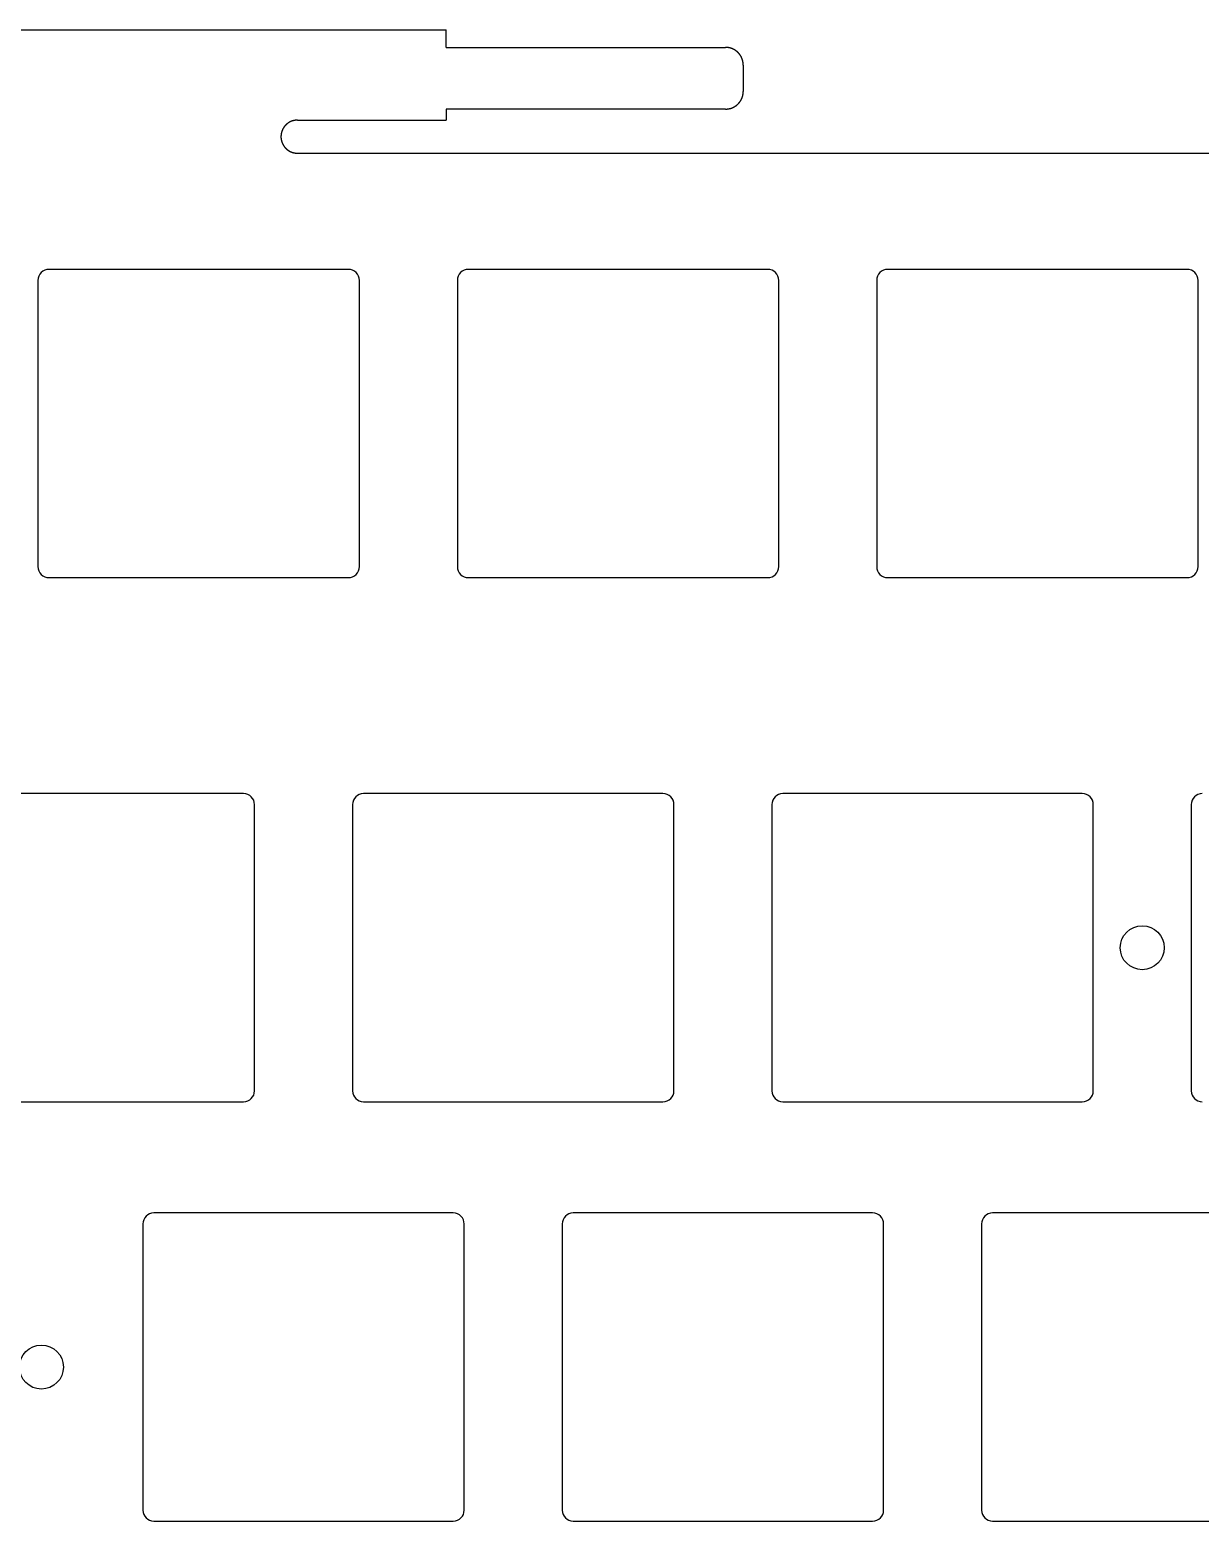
# Model space of a CAD drawing. Header units: millimetres. Extents: x -11 to 340, y -118 to 18.
# Drawn here: x 16.1 to 69.3, y -49.9 to 17.9 of the extents above; entities that cross this region are included whole.
import ezdxf

# ---------------------------------------------------------------- set-up
doc = ezdxf.new("R2010")
doc.units = ezdxf.units.MM
doc.header["$MEASUREMENT"] = 0
doc.layers.get('0').update_dxf_attribs({"linetype": 'CONTINUOUS'})
doc.layers.add('BLACK', color=7, linetype='CONTINUOUS')

msp = doc.modelspace()

# ---------------------------------------------------------------- linework, layer by layer
for points in [[(16.5125, 6.5), (16.5125, -6.5, 0.414212391), (17.0125, -7), (30.6125, -7, 0.414213562), (31.1125, -6.5), (31.1125, 6.5, 0.414213562), (30.6125, 7), (17.0125, 7, 0.414212391)], [(16.5125, 6.5), (16.5125, -6.5, 0.414212391), (17.0125, -7), (30.6125, -7, 0.414213562), (31.1125, -6.5), (31.1125, 6.5, 0.414213562), (30.6125, 7), (17.0125, 7, 0.414212391)], [(35.5625, 6.5), (35.5625, -6.5, 0.414212391), (36.0625, -7), (49.6625, -7, 0.414213562), (50.1625, -6.5), (50.1625, 6.5, 0.414213562), (49.6625, 7), (36.0625, 7, 0.414212391)], [(35.5625, -6.5, 0.414212391), (36.0625, -7), (49.6625, -7, 0.414213562), (50.1625, -6.5), (50.1625, 6.5, 0.414213562), (49.6625, 7), (36.0625, 7, 0.414212391), (35.5625, 6.5)], [(54.6125, 6.5), (54.6125, -6.5, 0.414212391), (55.1125, -7), (68.7125, -7, 0.414213562), (69.2125, -6.5), (69.2125, 6.5, 0.414213562), (68.7125, 7), (55.1125, 7, 0.414212391)], [(69.2125, 6.5, 0.414213562), (68.7125, 7), (55.1125, 7, 0.414212391), (54.6125, 6.5), (54.6125, -6.5, 0.414212391), (55.1125, -7), (68.7125, -7, 0.414213562), (69.2125, -6.5)]]:
    msp.add_lwpolyline(points, format="xyb", close=True)
at = {"layer": 'BLACK', "linetype": 'Continuous'}
for p, q in [((5.05, 17.882529), (35.05, 17.882529)), ((35.05, 17.082529), (35.05, 17.882529)), ((35.05, 17.082529), (47.75, 17.082529)), ((47.750728, 17.082529), (47.75, 17.082529)), ((47.754774, 17.082515), (47.750728, 17.082529)), ((47.758814, 17.082481), (47.754774, 17.082515)), ((47.762855, 17.082428), (47.758814, 17.082481)), ((47.766891, 17.082354), (47.762855, 17.082428)), ((47.770928, 17.082261), (47.766891, 17.082354)), ((47.774959, 17.082147), (47.770928, 17.082261)), ((47.77899, 17.082014), (47.774959, 17.082147)), ((47.783015, 17.08186), (47.77899, 17.082014)), ((47.787041, 17.081687), (47.783015, 17.08186)), ((47.791062, 17.081493), (47.787041, 17.081687)), ((47.795082, 17.08128), (47.791062, 17.081493)), ((47.799097, 17.081047), (47.795082, 17.08128)), ((47.803111, 17.080794), (47.799097, 17.081047)), ((47.80712, 17.080521), (47.803111, 17.080794)), ((47.811129, 17.080228), (47.80712, 17.080521)), ((47.815132, 17.079916), (47.811129, 17.080228)), ((47.819134, 17.079583), (47.815132, 17.079916)), ((47.823131, 17.079231), (47.819134, 17.079583)), ((47.827127, 17.078859), (47.823131, 17.079231)), ((47.831117, 17.078467), (47.827127, 17.078859)), ((47.835107, 17.078055), (47.831117, 17.078467)), ((47.83909, 17.077624), (47.835107, 17.078055)), ((47.843073, 17.077173), (47.83909, 17.077624)), ((47.84705, 17.076702), (47.843073, 17.077173)), ((47.851025, 17.076211), (47.84705, 17.076702)), ((47.854995, 17.075701), (47.851025, 17.076211)), ((47.858963, 17.07517), (47.854995, 17.075701)), ((47.862926, 17.074621), (47.858963, 17.07517)), ((47.866886, 17.074051), (47.862926, 17.074621)), ((47.870841, 17.073462), (47.866886, 17.074051)), ((47.874794, 17.072853), (47.870841, 17.073462)), ((47.878741, 17.072225), (47.874794, 17.072853)), ((47.882686, 17.071576), (47.878741, 17.072225)), ((47.886625, 17.070909), (47.882686, 17.071576)), ((47.890562, 17.070221), (47.886625, 17.070909)), ((47.894492, 17.069514), (47.890562, 17.070221)), ((47.89842, 17.068787), (47.894492, 17.069514)), ((47.902342, 17.068042), (47.89842, 17.068787)), ((47.906262, 17.067276), (47.902342, 17.068042)), ((47.910174, 17.066491), (47.906262, 17.067276)), ((47.914085, 17.065686), (47.910174, 17.066491)), ((47.917989, 17.064862), (47.914085, 17.065686)), ((47.92189, 17.064018), (47.917989, 17.064862)), ((47.925784, 17.063155), (47.92189, 17.064018)), ((47.929676, 17.062272), (47.925784, 17.063155)), ((47.933561, 17.06137), (47.929676, 17.062272)), ((47.937443, 17.060449), (47.933561, 17.06137)), ((47.941318, 17.059508), (47.937443, 17.060449)), ((47.94519, 17.058548), (47.941318, 17.059508)), ((47.949054, 17.057568), (47.94519, 17.058548)), ((47.952916, 17.056569), (47.949054, 17.057568)), ((47.95677, 17.055551), (47.952916, 17.056569)), ((47.960621, 17.054514), (47.95677, 17.055551)), ((47.964464, 17.053457), (47.960621, 17.054514)), ((47.968304, 17.052381), (47.964464, 17.053457)), ((47.972136, 17.051286), (47.968304, 17.052381)), ((47.975965, 17.050171), (47.972136, 17.051286)), ((47.979785, 17.049038), (47.975965, 17.050171)), ((47.983602, 17.047885), (47.979785, 17.049038)), ((47.987412, 17.046713), (47.983602, 17.047885)), ((47.991217, 17.045522), (47.987412, 17.046713)), ((47.995014, 17.044312), (47.991217, 17.045522)), ((47.998807, 17.043082), (47.995014, 17.044312)), ((48.002592, 17.041834), (47.998807, 17.043082)), ((48.006373, 17.040567), (48.002592, 17.041834)), ((48.010145, 17.039281), (48.006373, 17.040567)), ((48.013913, 17.037975), (48.010145, 17.039281)), ((48.017673, 17.036651), (48.013913, 17.037975)), ((48.021428, 17.035308), (48.017673, 17.036651)), ((48.025174, 17.033946), (48.021428, 17.035308)), ((48.028916, 17.032565), (48.025174, 17.033946)), ((48.032648, 17.031165), (48.028916, 17.032565)), ((48.036376, 17.029747), (48.032648, 17.031165)), ((48.040095, 17.02831), (48.036376, 17.029747)), ((48.043809, 17.026853), (48.040095, 17.02831)), ((48.047514, 17.025379), (48.043809, 17.026853)), ((48.051213, 17.023885), (48.047514, 17.025379)), ((48.054904, 17.022373), (48.051213, 17.023885)), ((48.058588, 17.020842), (48.054904, 17.022373)), ((48.062264, 17.019293), (48.058588, 17.020842)), ((48.065934, 17.017725), (48.062264, 17.019293)), ((48.069594, 17.016139), (48.065934, 17.017725)), ((48.073249, 17.014534), (48.069594, 17.016139)), ((48.076894, 17.012911), (48.073249, 17.014534)), ((48.080532, 17.011269), (48.076894, 17.012911)), ((48.084161, 17.009609), (48.080532, 17.011269)), ((48.087784, 17.007931), (48.084161, 17.009609)), ((48.091397, 17.006234), (48.087784, 17.007931)), ((48.095004, 17.004519), (48.091397, 17.006234)), ((48.0986, 17.002786), (48.095004, 17.004519)), ((48.10219, 17.001034), (48.0986, 17.002786)), ((48.10577, 16.999265), (48.10219, 17.001034)), ((48.109342, 16.997477), (48.10577, 16.999265)), ((48.112905, 16.995672), (48.109342, 16.997477)), ((48.11646, 16.993848), (48.112905, 16.995672)), ((48.120005, 16.992007), (48.11646, 16.993848)), ((48.123543, 16.990147), (48.120005, 16.992007)), ((48.12707, 16.98827), (48.123543, 16.990147)), ((48.13059, 16.986374), (48.12707, 16.98827)), ((48.134098, 16.984461), (48.13059, 16.986374)), ((48.1376, 16.98253), (48.134098, 16.984461)), ((48.14109, 16.980581), (48.1376, 16.98253)), ((48.144572, 16.978615), (48.14109, 16.980581)), ((48.148044, 16.976631), (48.144572, 16.978615)), ((48.151507, 16.974629), (48.148044, 16.976631)), ((48.154959, 16.972611), (48.151507, 16.974629)), ((48.158403, 16.970574), (48.154959, 16.972611)), ((48.161835, 16.968521), (48.158403, 16.970574)), ((48.165259, 16.966449), (48.161835, 16.968521)), ((48.168672, 16.964361), (48.165259, 16.966449)), ((48.172075, 16.962255), (48.168672, 16.964361)), ((48.175468, 16.960132), (48.172075, 16.962255)), ((48.178851, 16.957991), (48.175468, 16.960132)), ((48.182222, 16.955834), (48.178851, 16.957991)), ((48.185584, 16.95366), (48.182222, 16.955834)), ((48.188935, 16.951469), (48.185584, 16.95366)), ((48.192276, 16.94926), (48.188935, 16.951469)), ((48.195605, 16.947035), (48.192276, 16.94926)), ((48.198924, 16.944793), (48.195605, 16.947035)), ((48.202232, 16.942535), (48.198924, 16.944793)), ((48.205529, 16.940259), (48.202232, 16.942535)), ((48.208814, 16.937967), (48.205529, 16.940259)), ((48.212089, 16.935658), (48.208814, 16.937967)), ((48.215352, 16.933333), (48.212089, 16.935658)), ((48.218604, 16.930991), (48.215352, 16.933333)), ((48.221844, 16.928633), (48.218604, 16.930991)), ((48.225073, 16.926259), (48.221844, 16.928633)), ((48.22829, 16.923868), (48.225073, 16.926259)), ((48.231496, 16.921461), (48.22829, 16.923868)), ((48.234689, 16.919039), (48.231496, 16.921461)), ((48.237871, 16.916599), (48.234689, 16.919039)), ((48.241041, 16.914144), (48.237871, 16.916599)), ((48.244199, 16.911673), (48.241041, 16.914144)), ((48.247344, 16.909186), (48.244199, 16.911673)), ((48.250477, 16.906683), (48.247344, 16.909186)), ((48.253598, 16.904165), (48.250477, 16.906683)), ((48.256707, 16.901631), (48.253598, 16.904165)), ((48.259802, 16.899081), (48.256707, 16.901631)), ((48.262886, 16.896515), (48.259802, 16.899081)), ((48.265956, 16.893935), (48.262886, 16.896515)), ((48.269014, 16.891338), (48.265956, 16.893935)), ((48.272059, 16.888727), (48.269014, 16.891338)), ((48.275092, 16.8861), (48.272059, 16.888727)), ((48.27811, 16.883458), (48.275092, 16.8861)), ((48.281116, 16.880801), (48.27811, 16.883458)), ((48.284109, 16.878129), (48.281116, 16.880801)), ((48.287089, 16.875442), (48.284109, 16.878129)), ((48.290055, 16.87274), (48.287089, 16.875442)), ((48.293007, 16.870023), (48.290055, 16.87274)), ((48.295946, 16.867292), (48.293007, 16.870023)), ((48.298872, 16.864546), (48.295946, 16.867292)), ((48.301784, 16.861785), (48.298872, 16.864546)), ((48.304682, 16.85901), (48.301784, 16.861785)), ((48.307566, 16.85622), (48.304682, 16.85901)), ((48.310436, 16.853416), (48.307566, 16.85622)), ((48.313292, 16.850598), (48.310436, 16.853416)), ((48.318962, 16.844919), (48.313292, 16.850598)), ((48.324575, 16.839184), (48.318962, 16.844919)), ((48.330131, 16.833393), (48.324575, 16.839184)), ((48.335628, 16.827548), (48.330131, 16.833393)), ((48.341066, 16.821648), (48.335628, 16.827548)), ((48.346445, 16.815695), (48.341066, 16.821648)), ((48.351764, 16.809689), (48.346445, 16.815695)), ((48.357022, 16.803631), (48.351764, 16.809689)), ((48.362219, 16.797522), (48.357022, 16.803631)), ((48.367354, 16.791361), (48.362219, 16.797522)), ((48.372426, 16.785151), (48.367354, 16.791361)), ((48.377436, 16.778891), (48.372426, 16.785151)), ((48.382382, 16.772583), (48.377436, 16.778891)), ((48.387265, 16.766227), (48.382382, 16.772583)), ((48.392082, 16.759823), (48.387265, 16.766227)), ((48.396835, 16.753373), (48.392082, 16.759823)), ((48.401522, 16.746877), (48.396835, 16.753373)), ((48.406144, 16.740335), (48.401522, 16.746877)), ((48.410699, 16.73375), (48.406144, 16.740335)), ((48.415187, 16.72712), (48.410699, 16.73375)), ((48.419607, 16.720447), (48.415187, 16.72712)), ((48.42396, 16.713733), (48.419607, 16.720447)), ((48.428244, 16.706976), (48.42396, 16.713733)), ((48.43246, 16.700179), (48.428244, 16.706976)), ((48.436606, 16.693341), (48.43246, 16.700179)), ((48.440683, 16.686464), (48.436606, 16.693341)), ((48.44469, 16.679548), (48.440683, 16.686464)), ((48.448627, 16.672594), (48.44469, 16.679548)), ((48.452493, 16.665603), (48.448627, 16.672594)), ((48.456288, 16.658575), (48.452493, 16.665603)), ((48.460012, 16.651511), (48.456288, 16.658575)), ((48.463664, 16.644411), (48.460012, 16.651511)), ((48.467243, 16.637277), (48.463664, 16.644411)), ((48.470751, 16.63011), (48.467243, 16.637277)), ((48.474185, 16.622909), (48.470751, 16.63011)), ((48.477547, 16.615675), (48.474185, 16.622909)), ((48.480835, 16.60841), (48.477547, 16.615675)), ((48.48405, 16.601113), (48.480835, 16.60841)), ((48.487191, 16.593786), (48.48405, 16.601113)), ((48.490257, 16.586429), (48.487191, 16.593786)), ((48.49325, 16.579043), (48.490257, 16.586429)), ((48.496167, 16.571629), (48.49325, 16.579043)), ((48.49901, 16.564186), (48.496167, 16.571629)), ((48.501778, 16.556716), (48.49901, 16.564186)), ((48.50447, 16.54922), (48.501778, 16.556716)), ((48.507087, 16.541697), (48.50447, 16.54922)), ((48.509628, 16.534149), (48.507087, 16.541697)), ((48.512093, 16.526576), (48.509628, 16.534149)), ((48.514482, 16.51898), (48.512093, 16.526576)), ((48.516794, 16.511359), (48.514482, 16.51898)), ((48.51903, 16.503716), (48.516794, 16.511359)), ((48.521189, 16.49605), (48.51903, 16.503716)), ((48.523272, 16.488362), (48.521189, 16.49605)), ((48.525277, 16.480653), (48.523272, 16.488362)), ((48.527205, 16.472924), (48.525277, 16.480653)), ((48.529056, 16.465174), (48.527205, 16.472924)), ((48.530829, 16.457404), (48.529056, 16.465174)), ((48.532525, 16.449616), (48.530829, 16.457404)), ((48.534143, 16.441809), (48.532525, 16.449616)), ((48.535683, 16.433984), (48.534143, 16.441809)), ((48.537145, 16.426142), (48.535683, 16.433984)), ((48.538529, 16.418282), (48.537145, 16.426142)), ((48.539835, 16.410406), (48.538529, 16.418282)), ((48.541062, 16.402514), (48.539835, 16.410406)), ((48.542211, 16.394607), (48.541062, 16.402514)), ((48.543281, 16.386685), (48.542211, 16.394607)), ((48.544273, 16.378748), (48.543281, 16.386685)), ((48.545186, 16.370796), (48.544273, 16.378748)), ((48.54602, 16.362832), (48.545186, 16.370796)), ((48.546775, 16.354854), (48.54602, 16.362832)), ((48.547451, 16.346863), (48.546775, 16.354854)), ((48.548047, 16.33886), (48.547451, 16.346863)), ((48.548565, 16.330845), (48.548047, 16.33886)), ((48.549003, 16.322819), (48.548565, 16.330845)), ((48.549362, 16.314782), (48.549003, 16.322819)), ((48.549641, 16.306733), (48.549362, 16.314782)), ((48.54984, 16.298675), (48.549641, 16.306733)), ((48.54996, 16.290607), (48.54984, 16.298675)), ((48.55, 16.282529), (48.54996, 16.290607)), ((48.55, 16.282529), (48.55, 15.082529)), ((48.529743, 14.902853), (48.530626, 14.906745)), ((48.530626, 14.906745), (48.531489, 14.910639)), ((48.531489, 14.910639), (48.532333, 14.91454)), ((48.532333, 14.91454), (48.533157, 14.918444)), ((48.533157, 14.918444), (48.533962, 14.922355)), ((48.533962, 14.922355), (48.534747, 14.926267)), ((48.534747, 14.926267), (48.535513, 14.930187)), ((48.535513, 14.930187), (48.536258, 14.934109)), ((48.536258, 14.934109), (48.536985, 14.938037)), ((48.536985, 14.938037), (48.537692, 14.941967)), ((48.537692, 14.941967), (48.53838, 14.945904)), ((48.53838, 14.945904), (48.539047, 14.949843)), ((48.539047, 14.949843), (48.539696, 14.953788)), ((48.539696, 14.953788), (48.540324, 14.957735)), ((48.540324, 14.957735), (48.540933, 14.961688)), ((48.540933, 14.961688), (48.541522, 14.965643)), ((48.541522, 14.965643), (48.542092, 14.969603)), ((48.542092, 14.969603), (48.542641, 14.973566)), ((48.542641, 14.973566), (48.543172, 14.977534)), ((48.543172, 14.977534), (48.543682, 14.981504)), ((48.543682, 14.981504), (48.544173, 14.985479)), ((48.544173, 14.985479), (48.544644, 14.989456)), ((48.544644, 14.989456), (48.545095, 14.993439)), ((48.545095, 14.993439), (48.545526, 14.997422)), ((48.545526, 14.997422), (48.545938, 15.001412)), ((48.545938, 15.001412), (48.54633, 15.005402)), ((48.54633, 15.005402), (48.546702, 15.009398)), ((48.546702, 15.009398), (48.547054, 15.013395)), ((48.547054, 15.013395), (48.547387, 15.017397)), ((48.547387, 15.017397), (48.547699, 15.0214)), ((48.547699, 15.0214), (48.547992, 15.025409)), ((48.547992, 15.025409), (48.548265, 15.029418)), ((48.548265, 15.029418), (48.548518, 15.033432)), ((48.548518, 15.033432), (48.548751, 15.037447)), ((48.548751, 15.037447), (48.548964, 15.041467)), ((48.548964, 15.041467), (48.549158, 15.045488)), ((48.549158, 15.045488), (48.549331, 15.049514)), ((48.549331, 15.049514), (48.549485, 15.053539)), ((48.549485, 15.053539), (48.549618, 15.05757)), ((48.549618, 15.05757), (48.549732, 15.061601)), ((48.549732, 15.061601), (48.549825, 15.065638)), ((48.549825, 15.065638), (48.549899, 15.069674)), ((48.549899, 15.069674), (48.549952, 15.073715)), ((48.549952, 15.073715), (48.549986, 15.077755)), ((48.549986, 15.077755), (48.55, 15.081801)), ((48.55, 15.081801), (48.55, 15.082529)), ((47.75, 14.282529), (35.05, 14.282529)), ((35.05, 14.282529), (35.05, 13.78)), ((47.75, 14.282529), (47.758078, 14.282569)), ((47.758078, 14.282569), (47.766146, 14.282689)), ((47.766146, 14.282689), (47.774204, 14.282888)), ((47.774204, 14.282888), (47.782253, 14.283167)), ((47.782253, 14.283167), (47.79029, 14.283526)), ((47.79029, 14.283526), (47.798316, 14.283964)), ((47.798316, 14.283964), (47.806331, 14.284482)), ((47.806331, 14.284482), (47.814334, 14.285078)), ((47.814334, 14.285078), (47.822325, 14.285754)), ((47.822325, 14.285754), (47.830303, 14.286509)), ((47.830303, 14.286509), (47.838267, 14.287343)), ((47.838267, 14.287343), (47.846219, 14.288256)), ((47.846219, 14.288256), (47.854156, 14.289248)), ((47.854156, 14.289248), (47.862078, 14.290318)), ((47.862078, 14.290318), (47.869985, 14.291467)), ((47.869985, 14.291467), (47.877877, 14.292694)), ((47.877877, 14.292694), (47.885753, 14.294)), ((47.885753, 14.294), (47.893613, 14.295384)), ((47.893613, 14.295384), (47.901455, 14.296846)), ((47.901455, 14.296846), (47.90928, 14.298386)), ((47.90928, 14.298386), (47.917087, 14.300004)), ((47.917087, 14.300004), (47.924875, 14.3017)), ((47.924875, 14.3017), (47.932645, 14.303473)), ((47.932645, 14.303473), (47.940395, 14.305324)), ((47.940395, 14.305324), (47.948124, 14.307252)), ((47.948124, 14.307252), (47.955833, 14.309257)), ((47.955833, 14.309257), (47.963521, 14.31134)), ((47.963521, 14.31134), (47.971187, 14.313499)), ((47.971187, 14.313499), (47.97883, 14.315735)), ((47.97883, 14.315735), (47.986451, 14.318047)), ((47.986451, 14.318047), (47.994047, 14.320436)), ((47.994047, 14.320436), (48.00162, 14.322901)), ((48.00162, 14.322901), (48.009168, 14.325442)), ((48.009168, 14.325442), (48.016691, 14.328059)), ((48.016691, 14.328059), (48.024187, 14.330751)), ((48.024187, 14.330751), (48.031657, 14.333519)), ((48.031657, 14.333519), (48.0391, 14.336362)), ((48.0391, 14.336362), (48.046514, 14.339279)), ((48.046514, 14.339279), (48.0539, 14.342272)), ((48.0539, 14.342272), (48.061257, 14.345338)), ((48.061257, 14.345338), (48.068584, 14.348479)), ((48.068584, 14.348479), (48.075881, 14.351694)), ((48.075881, 14.351694), (48.083146, 14.354982)), ((48.083146, 14.354982), (48.09038, 14.358344)), ((48.09038, 14.358344), (48.097581, 14.361778)), ((48.097581, 14.361778), (48.104748, 14.365286)), ((48.104748, 14.365286), (48.111882, 14.368865)), ((48.111882, 14.368865), (48.118982, 14.372517)), ((48.118982, 14.372517), (48.126046, 14.376241)), ((48.126046, 14.376241), (48.133074, 14.380036)), ((48.133074, 14.380036), (48.140065, 14.383902)), ((48.140065, 14.383902), (48.147019, 14.387839)), ((48.147019, 14.387839), (48.153935, 14.391846)), ((48.153935, 14.391846), (48.160812, 14.395923)), ((48.160812, 14.395923), (48.16765, 14.400069)), ((48.16765, 14.400069), (48.174447, 14.404285)), ((48.174447, 14.404285), (48.181204, 14.408569)), ((48.181204, 14.408569), (48.187918, 14.412922)), ((48.187918, 14.412922), (48.194591, 14.417342)), ((48.194591, 14.417342), (48.201221, 14.42183)), ((48.201221, 14.42183), (48.207806, 14.426385)), ((48.207806, 14.426385), (48.214348, 14.431007)), ((48.214348, 14.431007), (48.220844, 14.435694)), ((48.220844, 14.435694), (48.227294, 14.440447)), ((48.227294, 14.440447), (48.233698, 14.445264)), ((48.233698, 14.445264), (48.240054, 14.450147)), ((48.240054, 14.450147), (48.246362, 14.455093)), ((48.246362, 14.455093), (48.252622, 14.460103)), ((48.252622, 14.460103), (48.258832, 14.465175)), ((48.258832, 14.465175), (48.264993, 14.47031)), ((48.264993, 14.47031), (48.271102, 14.475507)), ((48.271102, 14.475507), (48.27716, 14.480765)), ((48.27716, 14.480765), (48.283166, 14.486084)), ((48.283166, 14.486084), (48.289119, 14.491463)), ((48.289119, 14.491463), (48.295019, 14.496901)), ((48.295019, 14.496901), (48.300864, 14.502398)), ((48.300864, 14.502398), (48.306655, 14.507954)), ((48.306655, 14.507954), (48.31239, 14.513567)), ((48.31239, 14.513567), (48.318069, 14.519237)), ((48.318069, 14.519237), (48.320887, 14.522093)), ((48.320887, 14.522093), (48.323691, 14.524963)), ((48.323691, 14.524963), (48.326481, 14.527847)), ((48.326481, 14.527847), (48.329256, 14.530745)), ((48.329256, 14.530745), (48.332017, 14.533657)), ((48.332017, 14.533657), (48.334763, 14.536583)), ((48.334763, 14.536583), (48.337494, 14.539522)), ((48.337494, 14.539522), (48.340211, 14.542474)), ((48.340211, 14.542474), (48.342913, 14.54544)), ((48.342913, 14.54544), (48.3456, 14.54842)), ((48.3456, 14.54842), (48.348272, 14.551413)), ((48.348272, 14.551413), (48.350929, 14.554419)), ((48.350929, 14.554419), (48.353571, 14.557437)), ((48.353571, 14.557437), (48.356198, 14.56047)), ((48.356198, 14.56047), (48.358809, 14.563515)), ((48.358809, 14.563515), (48.361406, 14.566573)), ((48.361406, 14.566573), (48.363986, 14.569643)), ((48.363986, 14.569643), (48.366552, 14.572727)), ((48.366552, 14.572727), (48.369102, 14.575822)), ((48.369102, 14.575822), (48.371636, 14.578931)), ((48.371636, 14.578931), (48.374154, 14.582052)), ((48.374154, 14.582052), (48.376657, 14.585185)), ((48.376657, 14.585185), (48.379144, 14.58833)), ((48.379144, 14.58833), (48.381615, 14.591488)), ((48.381615, 14.591488), (48.38407, 14.594658)), ((48.38407, 14.594658), (48.38651, 14.59784)), ((48.38651, 14.59784), (48.388932, 14.601033)), ((48.388932, 14.601033), (48.391339, 14.604239)), ((48.391339, 14.604239), (48.39373, 14.607456)), ((48.39373, 14.607456), (48.396104, 14.610685)), ((48.396104, 14.610685), (48.398462, 14.613925)), ((48.398462, 14.613925), (48.400804, 14.617177)), ((48.400804, 14.617177), (48.403129, 14.62044)), ((48.403129, 14.62044), (48.405438, 14.623715)), ((48.405438, 14.623715), (48.40773, 14.627)), ((48.40773, 14.627), (48.410006, 14.630297)), ((48.410006, 14.630297), (48.412264, 14.633605)), ((48.412264, 14.633605), (48.414506, 14.636924)), ((48.414506, 14.636924), (48.416731, 14.640253)), ((48.416731, 14.640253), (48.41894, 14.643594)), ((48.41894, 14.643594), (48.421131, 14.646945)), ((48.421131, 14.646945), (48.423305, 14.650307)), ((48.423305, 14.650307), (48.425462, 14.653678)), ((48.425462, 14.653678), (48.427603, 14.657061)), ((48.427603, 14.657061), (48.429726, 14.660454)), ((48.429726, 14.660454), (48.431832, 14.663857)), ((48.431832, 14.663857), (48.43392, 14.66727)), ((48.43392, 14.66727), (48.435992, 14.670694)), ((48.435992, 14.670694), (48.438045, 14.674126)), ((48.438045, 14.674126), (48.440082, 14.67757)), ((48.440082, 14.67757), (48.4421, 14.681022)), ((48.4421, 14.681022), (48.444102, 14.684485)), ((48.444102, 14.684485), (48.446086, 14.687957)), ((48.446086, 14.687957), (48.448052, 14.691439)), ((48.448052, 14.691439), (48.450001, 14.694929)), ((48.450001, 14.694929), (48.451932, 14.698431)), ((48.451932, 14.698431), (48.453845, 14.701939)), ((48.453845, 14.701939), (48.455741, 14.705459)), ((48.455741, 14.705459), (48.457618, 14.708986)), ((48.457618, 14.708986), (48.459478, 14.712524)), ((48.459478, 14.712524), (48.461319, 14.716069)), ((48.461319, 14.716069), (48.463143, 14.719624)), ((48.463143, 14.719624), (48.464948, 14.723187)), ((48.464948, 14.723187), (48.466736, 14.726759)), ((48.466736, 14.726759), (48.468505, 14.730339)), ((48.468505, 14.730339), (48.470257, 14.733929)), ((48.470257, 14.733929), (48.47199, 14.737525)), ((48.47199, 14.737525), (48.473705, 14.741132)), ((48.473705, 14.741132), (48.475402, 14.744745)), ((48.475402, 14.744745), (48.47708, 14.748368)), ((48.47708, 14.748368), (48.47874, 14.751997)), ((48.47874, 14.751997), (48.480382, 14.755635)), ((48.480382, 14.755635), (48.482005, 14.75928)), ((48.482005, 14.75928), (48.48361, 14.762935)), ((48.48361, 14.762935), (48.485196, 14.766595)), ((48.485196, 14.766595), (48.486764, 14.770265)), ((48.486764, 14.770265), (48.488313, 14.773941)), ((48.488313, 14.773941), (48.489844, 14.777625)), ((48.489844, 14.777625), (48.491356, 14.781316)), ((48.491356, 14.781316), (48.49285, 14.785015)), ((48.49285, 14.785015), (48.494324, 14.78872)), ((48.494324, 14.78872), (48.495781, 14.792434)), ((48.495781, 14.792434), (48.497218, 14.796153)), ((48.497218, 14.796153), (48.498636, 14.799881)), ((48.498636, 14.799881), (48.500036, 14.803613)), ((48.500036, 14.803613), (48.501417, 14.807355)), ((48.501417, 14.807355), (48.502779, 14.811101)), ((48.502779, 14.811101), (48.504122, 14.814856)), ((48.504122, 14.814856), (48.505446, 14.818616)), ((48.505446, 14.818616), (48.506752, 14.822384)), ((48.506752, 14.822384), (48.508038, 14.826156)), ((48.508038, 14.826156), (48.509305, 14.829937)), ((48.509305, 14.829937), (48.510553, 14.833722)), ((48.510553, 14.833722), (48.511783, 14.837515)), ((48.511783, 14.837515), (48.512993, 14.841312)), ((48.512993, 14.841312), (48.514184, 14.845117)), ((48.514184, 14.845117), (48.515356, 14.848927)), ((48.515356, 14.848927), (48.516509, 14.852744)), ((48.516509, 14.852744), (48.517642, 14.856564)), ((48.517642, 14.856564), (48.518757, 14.860393)), ((48.518757, 14.860393), (48.519852, 14.864225)), ((48.519852, 14.864225), (48.520928, 14.868065)), ((48.520928, 14.868065), (48.521985, 14.871908)), ((48.521985, 14.871908), (48.523022, 14.875759)), ((48.523022, 14.875759), (48.52404, 14.879613)), ((48.52404, 14.879613), (48.525039, 14.883475)), ((48.525039, 14.883475), (48.526019, 14.887339)), ((48.526019, 14.887339), (48.526979, 14.891211)), ((48.526979, 14.891211), (48.52792, 14.895086)), ((48.52792, 14.895086), (48.528841, 14.898968)), ((48.528841, 14.898968), (48.529743, 14.902853)), ((27.759253, 13.549705), (27.756568, 13.546897)), ((27.761952, 13.552499), (27.759253, 13.549705)), ((27.764667, 13.555279), (27.761952, 13.552499)), ((27.767395, 13.558045), (27.764667, 13.555279)), ((27.770137, 13.560797), (27.767395, 13.558045)), ((27.775665, 13.566258), (27.770137, 13.560797)), ((27.781248, 13.571662), (27.775665, 13.566258)), ((27.786886, 13.577007), (27.781248, 13.571662)), ((27.792578, 13.582294), (27.786886, 13.577007)), ((27.798325, 13.587522), (27.792578, 13.582294)), ((27.804124, 13.59269), (27.798325, 13.587522)), ((27.809976, 13.597798), (27.804124, 13.59269)), ((27.815879, 13.602844), (27.809976, 13.597798)), ((27.821833, 13.607829), (27.815879, 13.602844)), ((27.827837, 13.612751), (27.821833, 13.607829)), ((27.833891, 13.617611), (27.827837, 13.612751)), ((27.839994, 13.622407), (27.833891, 13.617611)), ((27.846145, 13.627139), (27.839994, 13.622407)), ((27.852343, 13.631807), (27.846145, 13.627139)), ((27.858588, 13.63641), (27.852343, 13.631807)), ((27.864878, 13.640947), (27.858588, 13.63641)), ((27.871214, 13.645419), (27.864878, 13.640947)), ((27.877594, 13.649824), (27.871214, 13.645419)), ((27.884018, 13.654162), (27.877594, 13.649824)), ((27.890484, 13.658432), (27.884018, 13.654162)), ((27.896993, 13.662634), (27.890484, 13.658432)), ((27.903544, 13.666768), (27.896993, 13.662634)), ((27.910135, 13.670834), (27.903544, 13.666768)), ((27.916766, 13.67483), (27.910135, 13.670834)), ((27.923437, 13.678756), (27.916766, 13.67483)), ((27.930146, 13.682613), (27.923437, 13.678756)), ((27.936892, 13.686398), (27.930146, 13.682613)), ((27.943676, 13.690114), (27.936892, 13.686398)), ((27.950497, 13.693757), (27.943676, 13.690114)), ((27.957353, 13.69733), (27.950497, 13.693757)), ((27.964243, 13.70083), (27.957353, 13.69733)), ((27.971169, 13.704258), (27.964243, 13.70083)), ((27.978127, 13.707614), (27.971169, 13.704258)), ((27.985119, 13.710896), (27.978127, 13.707614)), ((27.992142, 13.714106), (27.985119, 13.710896)), ((27.999197, 13.717242), (27.992142, 13.714106)), ((28.006283, 13.720304), (27.999197, 13.717242)), ((28.013398, 13.723292), (28.006283, 13.720304)), ((28.020543, 13.726206), (28.013398, 13.723292)), ((28.027717, 13.729045), (28.020543, 13.726206)), ((28.034919, 13.731809), (28.027717, 13.729045)), ((28.042148, 13.734498), (28.034919, 13.731809)), ((28.049404, 13.737112), (28.042148, 13.734498)), ((28.056686, 13.739651), (28.049404, 13.737112)), ((28.063993, 13.742113), (28.056686, 13.739651)), ((28.071325, 13.7445), (28.063993, 13.742113)), ((28.078681, 13.74681), (28.071325, 13.7445)), ((28.086061, 13.749045), (28.078681, 13.74681)), ((28.093464, 13.751202), (28.086061, 13.749045)), ((28.100889, 13.753283), (28.093464, 13.751202)), ((28.108336, 13.755287), (28.100889, 13.753283)), ((28.115804, 13.757214), (28.108336, 13.755287)), ((28.123292, 13.759064), (28.115804, 13.757214)), ((28.130801, 13.760836), (28.123292, 13.759064)), ((28.138329, 13.762531), (28.130801, 13.760836)), ((28.145876, 13.764148), (28.138329, 13.762531)), ((28.153441, 13.765687), (28.145876, 13.764148)), ((28.161024, 13.767149), (28.153441, 13.765687)), ((28.168624, 13.768532), (28.161024, 13.767149)), ((28.176242, 13.769837), (28.168624, 13.768532)), ((28.183875, 13.771064), (28.176242, 13.769837)), ((28.191524, 13.772213), (28.183875, 13.771064)), ((28.199188, 13.773283), (28.191524, 13.772213)), ((28.206867, 13.774274), (28.199188, 13.773283)), ((28.214561, 13.775187), (28.206867, 13.774274)), ((28.222268, 13.776021), (28.214561, 13.775187)), ((28.229988, 13.776775), (28.222268, 13.776021)), ((28.237721, 13.777451), (28.229988, 13.776775)), ((28.245467, 13.778048), (28.237721, 13.777451)), ((28.253225, 13.778565), (28.245467, 13.778048)), ((28.260994, 13.779003), (28.253225, 13.778565)), ((28.268775, 13.779362), (28.260994, 13.779003)), ((28.276566, 13.779641), (28.268775, 13.779362)), ((28.284368, 13.77984), (28.276566, 13.779641)), ((28.292179, 13.77996), (28.284368, 13.77984)), ((28.3, 13.78), (28.292179, 13.77996)), ((28.3, 13.78), (35.05, 13.78)), ((27.550015, 13.034714), (27.55, 13.030797)), ((27.55, 13.030797), (27.55, 13.03)), ((27.55, 13.03), (27.55004, 13.022179)), ((27.550049, 13.038626), (27.550015, 13.034714)), ((27.55004, 13.022179), (27.55016, 13.014368)), ((27.550103, 13.042539), (27.550049, 13.038626)), ((27.550177, 13.046446), (27.550103, 13.042539)), ((27.55016, 13.014368), (27.550359, 13.006566)), ((27.550271, 13.050354), (27.550177, 13.046446)), ((27.550385, 13.054257), (27.550271, 13.050354)), ((27.550359, 13.006566), (27.550638, 12.998775)), ((27.550519, 13.058159), (27.550385, 13.054257)), ((27.550673, 13.062056), (27.550519, 13.058159)), ((27.550638, 12.998775), (27.550997, 12.990994)), ((27.550847, 13.065953), (27.550673, 13.062056)), ((27.55104, 13.069845), (27.550847, 13.065953)), ((27.550997, 12.990994), (27.551435, 12.983225)), ((27.551254, 13.073737), (27.55104, 13.069845)), ((27.551488, 13.077623), (27.551254, 13.073737)), ((27.551435, 12.983225), (27.551952, 12.975467)), ((27.551741, 13.081509), (27.551488, 13.077623)), ((27.552014, 13.085389), (27.551741, 13.081509)), ((27.551952, 12.975467), (27.552549, 12.967721)), ((27.552308, 13.089269), (27.552014, 13.085389)), ((27.552621, 13.093144), (27.552308, 13.089269)), ((27.552549, 12.967721), (27.553225, 12.959988)), ((27.552953, 13.097017), (27.552621, 13.093144)), ((27.553306, 13.100885), (27.552953, 13.097017)), ((27.553225, 12.959988), (27.553979, 12.952268)), ((27.553679, 13.104753), (27.553306, 13.100885)), ((27.554071, 13.108614), (27.553679, 13.104753)), ((27.553979, 12.952268), (27.554813, 12.94456)), ((27.554483, 13.112475), (27.554071, 13.108614)), ((27.554915, 13.116329), (27.554483, 13.112475)), ((27.554813, 12.94456), (27.555726, 12.936867)), ((27.555366, 13.120183), (27.554915, 13.116329)), ((27.555838, 13.124031), (27.555366, 13.120183)), ((27.555726, 12.936867), (27.556717, 12.929188)), ((27.556329, 13.127878), (27.555838, 13.124031)), ((27.55684, 13.131718), (27.556329, 13.127878)), ((27.556717, 12.929188), (27.557787, 12.921524)), ((27.55737, 13.135557), (27.55684, 13.131718)), ((27.55792, 13.13939), (27.55737, 13.135557)), ((27.557787, 12.921524), (27.558936, 12.913875)), ((27.55849, 13.143222), (27.55792, 13.13939)), ((27.55908, 13.147047), (27.55849, 13.143222)), ((27.558936, 12.913875), (27.560163, 12.906241)), ((27.559689, 13.150871), (27.55908, 13.147047)), ((27.560318, 13.154688), (27.559689, 13.150871)), ((27.560163, 12.906241), (27.561468, 12.898624)), ((27.560966, 13.158504), (27.560318, 13.154688)), ((27.561634, 13.162313), (27.560966, 13.158504)), ((27.561468, 12.898624), (27.562851, 12.891024)), ((27.562322, 13.16612), (27.561634, 13.162313)), ((27.563029, 13.169921), (27.562322, 13.16612)), ((27.562851, 12.891024), (27.564313, 12.883441)), ((27.563756, 13.173719), (27.563029, 13.169921)), ((27.564502, 13.177511), (27.563756, 13.173719)), ((27.564313, 12.883441), (27.565852, 12.875876)), ((27.565268, 13.181301), (27.564502, 13.177511)), ((27.566053, 13.185084), (27.565268, 13.181301)), ((27.565852, 12.875876), (27.567469, 12.868329)), ((27.566858, 13.188864), (27.566053, 13.185084)), ((27.567682, 13.192638), (27.566858, 13.188864)), ((27.568526, 13.196409), (27.567682, 13.192638)), ((27.569389, 13.200173), (27.568526, 13.196409)), ((27.570272, 13.203934), (27.569389, 13.200173)), ((27.571174, 13.207688), (27.570272, 13.203934)), ((27.572096, 13.211439), (27.571174, 13.207688)), ((27.573036, 13.215183), (27.572096, 13.211439)), ((27.573996, 13.218924), (27.573036, 13.215183)), ((27.574976, 13.222657), (27.573996, 13.218924)), ((27.575975, 13.226388), (27.574976, 13.222657)), ((27.576992, 13.23011), (27.575975, 13.226388)), ((27.57803, 13.23383), (27.576992, 13.23011)), ((27.579086, 13.237542), (27.57803, 13.23383)), ((27.580162, 13.24125), (27.579086, 13.237542)), ((27.581257, 13.24495), (27.580162, 13.24125)), ((27.582371, 13.248647), (27.581257, 13.24495)), ((27.583504, 13.252335), (27.582371, 13.248647)), ((27.584657, 13.25602), (27.583504, 13.252335)), ((27.585828, 13.259697), (27.584657, 13.25602)), ((27.587019, 13.26337), (27.585828, 13.259697)), ((27.588228, 13.267034), (27.587019, 13.26337)), ((27.589457, 13.270695), (27.588228, 13.267034)), ((27.590704, 13.274346), (27.589457, 13.270695)), ((27.591971, 13.277994), (27.590704, 13.274346)), ((27.593256, 13.281633), (27.591971, 13.277994)), ((27.594561, 13.285267), (27.593256, 13.281633)), ((27.595884, 13.288893), (27.594561, 13.285267)), ((27.597226, 13.292514), (27.595884, 13.288893)), ((27.598587, 13.296126), (27.597226, 13.292514)), ((27.599967, 13.299734), (27.598587, 13.296126)), ((27.601365, 13.303332), (27.599967, 13.299734)), ((27.602782, 13.306925), (27.601365, 13.303332)), ((27.604218, 13.310509), (27.602782, 13.306925)), ((27.605673, 13.314088), (27.604218, 13.310509)), ((27.607146, 13.317658), (27.605673, 13.314088)), ((27.608638, 13.321222), (27.607146, 13.317658)), ((27.610148, 13.324776), (27.608638, 13.321222)), ((27.611677, 13.328325), (27.610148, 13.324776)), ((27.613224, 13.331865), (27.611677, 13.328325)), ((27.614791, 13.335398), (27.613224, 13.331865)), ((27.616375, 13.338922), (27.614791, 13.335398)), ((27.617978, 13.34244), (27.616375, 13.338922)), ((27.619598, 13.345948), (27.617978, 13.34244)), ((27.621238, 13.349449), (27.619598, 13.345948)), ((27.622895, 13.352941), (27.621238, 13.349449)), ((27.624572, 13.356426), (27.622895, 13.352941)), ((27.626265, 13.359901), (27.624572, 13.356426)), ((27.627978, 13.363369), (27.626265, 13.359901)), ((27.629708, 13.366827), (27.627978, 13.363369)), ((27.631457, 13.370278), (27.629708, 13.366827)), ((27.633223, 13.373719), (27.631457, 13.370278)), ((27.635007, 13.377152), (27.633223, 13.373719)), ((27.636809, 13.380575), (27.635007, 13.377152)), ((27.63863, 13.383991), (27.636809, 13.380575)), ((27.640467, 13.387396), (27.63863, 13.383991)), ((27.642324, 13.390793), (27.640467, 13.387396)), ((27.644197, 13.394179), (27.642324, 13.390793)), ((27.646089, 13.397558), (27.644197, 13.394179)), ((27.647997, 13.400926), (27.646089, 13.397558)), ((27.649924, 13.404285), (27.647997, 13.400926)), ((27.651868, 13.407634), (27.649924, 13.404285)), ((27.65383, 13.410974), (27.651868, 13.407634)), ((27.655808, 13.414303), (27.65383, 13.410974)), ((27.657805, 13.417623), (27.655808, 13.414303)), ((27.659818, 13.420933), (27.657805, 13.417623)), ((27.66185, 13.424233), (27.659818, 13.420933)), ((27.663898, 13.427522), (27.66185, 13.424233)), ((27.665963, 13.430802), (27.663898, 13.427522)), ((27.668046, 13.43407), (27.665963, 13.430802)), ((27.670146, 13.437329), (27.668046, 13.43407)), ((27.672262, 13.440576), (27.670146, 13.437329)), ((27.674396, 13.443814), (27.672262, 13.440576)), ((27.676546, 13.44704), (27.674396, 13.443814)), ((27.678714, 13.450256), (27.676546, 13.44704)), ((27.680898, 13.45346), (27.678714, 13.450256)), ((27.683099, 13.456655), (27.680898, 13.45346)), ((27.685316, 13.459837), (27.683099, 13.456655)), ((27.68755, 13.463009), (27.685316, 13.459837)), ((27.689801, 13.466168), (27.68755, 13.463009)), ((27.692068, 13.469318), (27.689801, 13.466168)), ((27.694351, 13.472455), (27.692068, 13.469318)), ((27.696651, 13.475581), (27.694351, 13.472455)), ((27.698967, 13.478694), (27.696651, 13.475581)), ((27.7013, 13.481797), (27.698967, 13.478694)), ((27.703648, 13.484887), (27.7013, 13.481797)), ((27.706012, 13.487966), (27.703648, 13.484887)), ((27.708393, 13.491033), (27.706012, 13.487966)), ((27.710789, 13.494087), (27.708393, 13.491033)), ((27.713201, 13.497129), (27.710789, 13.494087)), ((27.71563, 13.50016), (27.713201, 13.497129)), ((27.718073, 13.503177), (27.71563, 13.50016)), ((27.720533, 13.506183), (27.718073, 13.503177)), ((27.723008, 13.509175), (27.720533, 13.506183)), ((27.725499, 13.512155), (27.723008, 13.509175)), ((27.728004, 13.515122), (27.725499, 13.512155)), ((27.730526, 13.518077), (27.728004, 13.515122)), ((27.733062, 13.521018), (27.730526, 13.518077)), ((27.735614, 13.523947), (27.733062, 13.521018)), ((27.738181, 13.526862), (27.735614, 13.523947)), ((27.740763, 13.529765), (27.738181, 13.526862)), ((27.74336, 13.532654), (27.740763, 13.529765)), ((27.745972, 13.53553), (27.74336, 13.532654)), ((27.748599, 13.538392), (27.745972, 13.53553)), ((27.751241, 13.541241), (27.748599, 13.538392)), ((27.753897, 13.544076), (27.751241, 13.541241)), ((27.756568, 13.546897), (27.753897, 13.544076)), ((27.567469, 12.868329), (27.569164, 12.860801)), ((27.569164, 12.860801), (27.570936, 12.853292)), ((27.570936, 12.853292), (27.572786, 12.845804)), ((27.572786, 12.845804), (27.574713, 12.838336)), ((27.574713, 12.838336), (27.576717, 12.830889)), ((27.576717, 12.830889), (27.578798, 12.823464)), ((27.578798, 12.823464), (27.580955, 12.816061)), ((27.580955, 12.816061), (27.58319, 12.808681)), ((27.58319, 12.808681), (27.5855, 12.801325)), ((27.5855, 12.801325), (27.587887, 12.793993)), ((27.587887, 12.793993), (27.590349, 12.786685)), ((27.590349, 12.786685), (27.592888, 12.779403)), ((27.592888, 12.779403), (27.595501, 12.772148)), ((27.595501, 12.772148), (27.598191, 12.764918)), ((27.598191, 12.764918), (27.600955, 12.757717)), ((27.600955, 12.757717), (27.603794, 12.750543)), ((27.603794, 12.750543), (27.606708, 12.743398)), ((27.606708, 12.743398), (27.609696, 12.736282)), ((27.609696, 12.736282), (27.612758, 12.729197)), ((27.612758, 12.729197), (27.615894, 12.722142)), ((27.615894, 12.722142), (27.619104, 12.715118)), ((27.619104, 12.715118), (27.622386, 12.708127)), ((27.622386, 12.708127), (27.625742, 12.701168)), ((27.625742, 12.701168), (27.62917, 12.694243)), ((27.62917, 12.694243), (27.63267, 12.687352)), ((27.63267, 12.687352), (27.636243, 12.680496)), ((27.636243, 12.680496), (27.639886, 12.673676)), ((27.639886, 12.673676), (27.643601, 12.666892)), ((27.643601, 12.666892), (27.647387, 12.660145)), ((27.647387, 12.660145), (27.651244, 12.653436)), ((27.651244, 12.653436), (27.65517, 12.646766)), ((27.65517, 12.646766), (27.659166, 12.640135)), ((27.659166, 12.640135), (27.663231, 12.633544)), ((27.663231, 12.633544), (27.667366, 12.626993)), ((27.667366, 12.626993), (27.671568, 12.620484)), ((27.671568, 12.620484), (27.675838, 12.614017)), ((27.675838, 12.614017), (27.680176, 12.607594)), ((27.680176, 12.607594), (27.684581, 12.601214)), ((27.684581, 12.601214), (27.689052, 12.594878)), ((27.689052, 12.594878), (27.69359, 12.588587)), ((27.69359, 12.588587), (27.698193, 12.582343)), ((27.698193, 12.582343), (27.70286, 12.576145)), ((27.70286, 12.576145), (27.707593, 12.569994)), ((27.707593, 12.569994), (27.712389, 12.563891)), ((27.712389, 12.563891), (27.717249, 12.557837)), ((27.717249, 12.557837), (27.722171, 12.551833)), ((27.722171, 12.551833), (27.727156, 12.545879)), ((27.727156, 12.545879), (27.732202, 12.539975)), ((27.732202, 12.539975), (27.73731, 12.534124)), ((27.73731, 12.534124), (27.742478, 12.528325)), ((27.742478, 12.528325), (27.747705, 12.522578)), ((27.747705, 12.522578), (27.752992, 12.516886)), ((27.752992, 12.516886), (27.758338, 12.511248)), ((27.758338, 12.511248), (27.763742, 12.505665)), ((27.763742, 12.505665), (27.769203, 12.500137)), ((27.769203, 12.500137), (27.771955, 12.497395)), ((27.771955, 12.497395), (27.774721, 12.494666)), ((27.774721, 12.494666), (27.777501, 12.491952)), ((27.777501, 12.491952), (27.780295, 12.489253)), ((27.780295, 12.489253), (27.783102, 12.486567)), ((27.783102, 12.486567), (27.785924, 12.483897)), ((27.785924, 12.483897), (27.788759, 12.48124)), ((27.788759, 12.48124), (27.791608, 12.478599)), ((27.791608, 12.478599), (27.79447, 12.475972)), ((27.79447, 12.475972), (27.797346, 12.47336)), ((27.797346, 12.47336), (27.800235, 12.470763)), ((27.800235, 12.470763), (27.803137, 12.468181)), ((27.803137, 12.468181), (27.806053, 12.465614)), ((27.806053, 12.465614), (27.808981, 12.463062)), ((27.808981, 12.463062), (27.811923, 12.460526)), ((27.811923, 12.460526), (27.814877, 12.458004)), ((27.814877, 12.458004), (27.817844, 12.455498)), ((27.817844, 12.455498), (27.820825, 12.453008)), ((27.820825, 12.453008), (27.823817, 12.450533)), ((27.823817, 12.450533), (27.826823, 12.448073)), ((27.826823, 12.448073), (27.82984, 12.44563)), ((27.82984, 12.44563), (27.83287, 12.443201)), ((27.83287, 12.443201), (27.835912, 12.440789)), ((27.835912, 12.440789), (27.838967, 12.438393)), ((27.838967, 12.438393), (27.842033, 12.436012)), ((27.842033, 12.436012), (27.845112, 12.433648)), ((27.845112, 12.433648), (27.848202, 12.4313)), ((27.848202, 12.4313), (27.851305, 12.428967)), ((27.851305, 12.428967), (27.854419, 12.426651)), ((27.854419, 12.426651), (27.857545, 12.424351)), ((27.857545, 12.424351), (27.860682, 12.422068)), ((27.860682, 12.422068), (27.863831, 12.419801)), ((27.863831, 12.419801), (27.866991, 12.41755)), ((27.866991, 12.41755), (27.870163, 12.415316)), ((27.870163, 12.415316), (27.873345, 12.413099)), ((27.873345, 12.413099), (27.876539, 12.410898)), ((27.876539, 12.410898), (27.879744, 12.408714)), ((27.879744, 12.408714), (27.88296, 12.406546)), ((27.88296, 12.406546), (27.886186, 12.404396)), ((27.886186, 12.404396), (27.889423, 12.402262)), ((27.889423, 12.402262), (27.892671, 12.400146)), ((27.892671, 12.400146), (27.89593, 12.398046)), ((27.89593, 12.398046), (27.899198, 12.395963)), ((27.899198, 12.395963), (27.902478, 12.393898)), ((27.902478, 12.393898), (27.905767, 12.39185)), ((27.905767, 12.39185), (27.909067, 12.389818)), ((27.909067, 12.389818), (27.912376, 12.387805)), ((27.912376, 12.387805), (27.915697, 12.385808)), ((27.915697, 12.385808), (27.919026, 12.38383)), ((27.919026, 12.38383), (27.922366, 12.381868)), ((27.922366, 12.381868), (27.925714, 12.379924)), ((27.925714, 12.379924), (27.929074, 12.377997)), ((27.929074, 12.377997), (27.932442, 12.376088)), ((27.932442, 12.376088), (27.93582, 12.374197)), ((27.93582, 12.374197), (27.939207, 12.372324)), ((27.939207, 12.372324), (27.942604, 12.370467)), ((27.942604, 12.370467), (27.946009, 12.36863)), ((27.946009, 12.36863), (27.949424, 12.366809)), ((27.949424, 12.366809), (27.952847, 12.365007)), ((27.952847, 12.365007), (27.956281, 12.363223)), ((27.956281, 12.363223), (27.959722, 12.361457)), ((27.959722, 12.361457), (27.963173, 12.359708)), ((27.963173, 12.359708), (27.966631, 12.357978)), ((27.966631, 12.357978), (27.970099, 12.356265)), ((27.970099, 12.356265), (27.973574, 12.354572)), ((27.973574, 12.354572), (27.977059, 12.352895)), ((27.977059, 12.352895), (27.98055, 12.351238)), ((27.98055, 12.351238), (27.984052, 12.349598)), ((27.984052, 12.349598), (27.98756, 12.347978)), ((27.98756, 12.347978), (27.991078, 12.346375)), ((27.991078, 12.346375), (27.994601, 12.344791)), ((27.994601, 12.344791), (27.998135, 12.343225)), ((27.998135, 12.343225), (28.001674, 12.341677)), ((28.001674, 12.341677), (28.005223, 12.340148)), ((28.005223, 12.340148), (28.008778, 12.338638)), ((28.008778, 12.338638), (28.012342, 12.337146)), ((28.012342, 12.337146), (28.015912, 12.335673)), ((28.015912, 12.335673), (28.01949, 12.334218)), ((28.01949, 12.334218), (28.023074, 12.332782)), ((28.023074, 12.332782), (28.026668, 12.331365)), ((28.026668, 12.331365), (28.030266, 12.329967)), ((28.030266, 12.329967), (28.033873, 12.328587)), ((28.033873, 12.328587), (28.037485, 12.327226)), ((28.037485, 12.327226), (28.041106, 12.325884)), ((28.041106, 12.325884), (28.044732, 12.324561)), ((28.044732, 12.324561), (28.048367, 12.323256)), ((28.048367, 12.323256), (28.052006, 12.321971)), ((28.052006, 12.321971), (28.055653, 12.320704)), ((28.055653, 12.320704), (28.059305, 12.319457)), ((28.059305, 12.319457), (28.062965, 12.318228)), ((28.062965, 12.318228), (28.06663, 12.317019)), ((28.06663, 12.317019), (28.070303, 12.315828)), ((28.070303, 12.315828), (28.073979, 12.314657)), ((28.073979, 12.314657), (28.077664, 12.313504)), ((28.077664, 12.313504), (28.081353, 12.312371)), ((28.081353, 12.312371), (28.08505, 12.311257)), ((28.08505, 12.311257), (28.08875, 12.310162)), ((28.08875, 12.310162), (28.092458, 12.309086)), ((28.092458, 12.309086), (28.09617, 12.30803)), ((28.09617, 12.30803), (28.099889, 12.306992)), ((28.099889, 12.306992), (28.103612, 12.305975)), ((28.103612, 12.305975), (28.107342, 12.304976)), ((28.107342, 12.304976), (28.111076, 12.303996)), ((28.111076, 12.303996), (28.114817, 12.303036)), ((28.114817, 12.303036), (28.11856, 12.302096)), ((28.11856, 12.302096), (28.122312, 12.301174)), ((28.122312, 12.301174), (28.126066, 12.300272)), ((28.126066, 12.300272), (28.129827, 12.299389)), ((28.129827, 12.299389), (28.133591, 12.298526)), ((28.133591, 12.298526), (28.137362, 12.297682)), ((28.137362, 12.297682), (28.141135, 12.296858)), ((28.141135, 12.296858), (28.144916, 12.296053)), ((28.144916, 12.296053), (28.148699, 12.295268)), ((28.148699, 12.295268), (28.152488, 12.294502)), ((28.152488, 12.294502), (28.15628, 12.293756)), ((28.15628, 12.293756), (28.160079, 12.293029)), ((28.160079, 12.293029), (28.163879, 12.292322)), ((28.163879, 12.292322), (28.167687, 12.291634)), ((28.167687, 12.291634), (28.171496, 12.290966)), ((28.171496, 12.290966), (28.175311, 12.290318)), ((28.175311, 12.290318), (28.179129, 12.289689)), ((28.179129, 12.289689), (28.182952, 12.28908)), ((28.182952, 12.28908), (28.186778, 12.28849)), ((28.186778, 12.28849), (28.190609, 12.28792)), ((28.190609, 12.28792), (28.194442, 12.28737)), ((28.194442, 12.28737), (28.198282, 12.28684)), ((28.198282, 12.28684), (28.202122, 12.286329)), ((28.202122, 12.286329), (28.205969, 12.285838)), ((28.205969, 12.285838), (28.209817, 12.285366)), ((28.209817, 12.285366), (28.21367, 12.284915)), ((28.21367, 12.284915), (28.217525, 12.284483)), ((28.217525, 12.284483), (28.221386, 12.284071)), ((28.221386, 12.284071), (28.225247, 12.283679)), ((28.225247, 12.283679), (28.229114, 12.283306)), ((28.229114, 12.283306), (28.232982, 12.282953)), ((28.232982, 12.282953), (28.236856, 12.282621)), ((28.236856, 12.282621), (28.24073, 12.282308)), ((28.24073, 12.282308), (28.24461, 12.282014)), ((28.24461, 12.282014), (28.248491, 12.281741)), ((28.248491, 12.281741), (28.252377, 12.281488)), ((28.252377, 12.281488), (28.256263, 12.281254)), ((28.256263, 12.281254), (28.260154, 12.28104)), ((28.260154, 12.28104), (28.264046, 12.280847)), ((28.264046, 12.280847), (28.267944, 12.280673)), ((28.267944, 12.280673), (28.271841, 12.280519)), ((28.271841, 12.280519), (28.275743, 12.280385)), ((28.275743, 12.280385), (28.279646, 12.280271)), ((28.279646, 12.280271), (28.283553, 12.280177)), ((28.283553, 12.280177), (28.287461, 12.280103)), ((28.287461, 12.280103), (28.291374, 12.280049)), ((28.291374, 12.280049), (28.295286, 12.280015)), ((28.295286, 12.280015), (28.299203, 12.28)), ((28.299203, 12.28), (28.3, 12.28)), ((28.3, 12.28), (156.05, 12.28)), ((25.85, -16.8125), (12.25, -16.8125)), ((44.9, -16.8125), (31.3, -16.8125)), ((63.95, -16.8125), (50.35, -16.8125)), ((26.35, -30.3125), (26.35, -17.3125)), ((30.8, -17.3125), (30.8, -30.3125)), ((45.4, -30.3125), (45.4, -17.3125)), ((49.85, -17.3125), (49.85, -30.3125)), ((64.45, -30.3125), (64.45, -17.3125)), ((68.9, -17.3125), (68.9, -30.3125)), ((12.25, -30.8125), (25.85, -30.8125)), ((31.3, -30.8125), (44.9, -30.8125)), ((50.35, -30.8125), (63.95, -30.8125)), ((35.375, -35.8625), (21.775, -35.8625)), ((54.425, -35.8625), (40.825, -35.8625)), ((73.475, -35.8625), (59.875, -35.8625)), ((21.275, -36.3625), (21.275, -49.3625)), ((35.875, -49.3625), (35.875, -36.3625)), ((40.325, -36.3625), (40.325, -49.3625)), ((54.925, -49.3625), (54.925, -36.3625)), ((59.375, -36.3625), (59.375, -49.3625)), ((21.775, -49.8625), (35.375, -49.8625)), ((40.825, -49.8625), (54.425, -49.8625)), ((59.875, -49.8625), (73.475, -49.8625))]:
    msp.add_line(p, q, dxfattribs=at)
at = {"layer": 'BLACK'}
for centre in [(66.675, -23.8125), (16.66875, -42.8625)]:
    msp.add_circle(centre, 1, dxfattribs=at)
for centre, start, end in [((25.85, -17.3125), 0, 90), ((31.3, -17.3125), 90, 180), ((44.9, -17.3125), 0, 90), ((50.35, -17.3125), 90, 180), ((63.95, -17.3125), 0, 90), ((69.4, -17.3125), 90, 180), ((25.85, -30.3125), 270, 0), ((31.3, -30.3125), 180, 270), ((44.9, -30.3125), 270, 0), ((50.35, -30.3125), 180, 270), ((63.95, -30.3125), 270, 0), ((69.4, -30.3125), 180, 270), ((21.775, -36.3625), 90, 180), ((35.375, -36.3625), 0, 90), ((40.825, -36.3625), 90, 180), ((54.425, -36.3625), 0, 90), ((59.875, -36.3625), 90, 180), ((21.775, -49.3625), 180, 270), ((35.375, -49.3625), 270, 0), ((40.825, -49.3625), 180, 270), ((54.425, -49.3625), 270, 0), ((59.875, -49.3625), 180, 270)]:
    msp.add_arc(centre, 0.5, start, end, dxfattribs=at)

doc.saveas('drawing.dxf')
